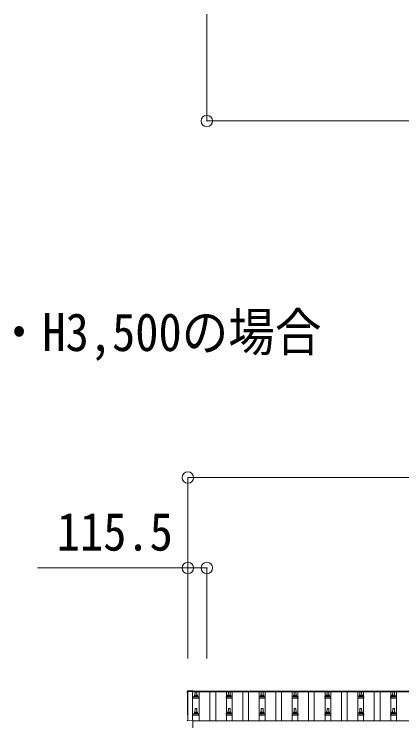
# Model space of a CAD drawing. Units: millimetres at full size, sheet at 1:70; details may follow other scales. Extents: x -19675 to 19675, y -13580 to 13580.
# Drawn here: x -17278 to -14918, y -4921 to -621 of the extents above; entities that cross this region are included whole.
import ezdxf
from ezdxf.enums import TextEntityAlignment as Align

# ---------------------------------------------------------------- set-up
doc = ezdxf.new("R2010")
doc.units = ezdxf.units.MM
doc.header["$LTSCALE"] = 70
doc.header["$PDMODE"] = 32
doc.header["$PDSIZE"] = 70
for name, color, linetype, lineweight in [('0-2_TEXT1', 4, 'Continuous', 9), ('0-5_ELV2', 5, 'Continuous', 5), ('0-8_TABLE1', 6, 'Continuous', 9)]:
    doc.layers.add(name, color=color, linetype=linetype, lineweight=lineweight)
doc.layers.add('1-7', color=7, linetype='Continuous')
doc.styles.add('ＭＳ ゴシック', font='')
doc.styles.get('ＭＳ ゴシック').set_extended_font_data('MS Gothic')

msp = doc.modelspace()

# ---------------------------------------------------------------- linework, layer by layer
at = {"layer": '0-2_TEXT1'}
for p, q in [((-16191.22, -4740.76), (-16191.22, -4916.25)), ((-16191.22, -4740.76), (-10190.72, -4740.76)), ((-16191.22, -4744.35), (-6545.22, -4744.35)), ((-16189.22, -4920.37), (-10190.72, -4920.37))]:
    msp.add_line(p, q, dxfattribs=at)
for points in [[(-16220.79, -4738.36), (-16189.22, -4736.71), (-16189.22, -4740.76)], [(-16220.22, -4917.77), (-16220.22, -4741.73), (-16191.22, -4741.73)], [(-16220.79, -4917.8), (-16189.22, -4916.14), (-16189.22, -5114)]]:
    msp.add_lwpolyline(points, dxfattribs=at)
for centre, major_axis, start_param, end_param in [((-16220.63, -4741.36), (-3, 0), 4.7647489, 6.2979817), ((-20986.5, -4811.78), (4763.38, 0), 6.2686928, 6.2979817), ((-16219.21, -4880.78), (-4.41, 0), 6.2686928, 7.6252171), ((-16220.63, -4920.79), (-3, 0), 4.7647489, 6.2979817)]:
    msp.add_ellipse(centre, major_axis=major_axis, ratio=0.99863, start_param=start_param, end_param=end_param, dxfattribs=at)
at = {"layer": '0-5_ELV2'}
for p, q in [((-16181.35, -4772.28), (-16160.59, -4772.28)), ((-16180.97, -4771.5), (-16180.97, -4767.28)), ((-16179.97, -4767.28), (-16161.97, -4767.28)), ((-16176.97, -4767.28), (-16176.24, -4743.76)), ((-16175.24, -4742.78), (-16166.7, -4742.78)), ((-16165.7, -4743.76), (-16164.97, -4767.28)), ((-16160.97, -4771.5), (-16160.97, -4767.28)), ((-15978.6, -4772.28), (-15957.84, -4772.28)), ((-15978.22, -4771.5), (-15978.22, -4767.28)), ((-15977.22, -4767.28), (-15959.22, -4767.28)), ((-15974.22, -4767.28), (-15973.49, -4743.76)), ((-15972.49, -4742.78), (-15963.95, -4742.78)), ((-15962.95, -4743.76), (-15962.22, -4767.28)), ((-15958.22, -4771.5), (-15958.22, -4767.28)), ((-15778.6, -4772.28), (-15757.84, -4772.28)), ((-15778.22, -4771.5), (-15778.22, -4767.28)), ((-15777.22, -4767.28), (-15759.22, -4767.28)), ((-15774.22, -4767.28), (-15773.49, -4743.76)), ((-15772.49, -4742.78), (-15763.95, -4742.78)), ((-15762.95, -4743.76), (-15762.22, -4767.28)), ((-15758.22, -4771.5), (-15758.22, -4767.28)), ((-15578.6, -4772.28), (-15557.84, -4772.28)), ((-15578.22, -4771.5), (-15578.22, -4767.28)), ((-15577.22, -4767.28), (-15559.22, -4767.28)), ((-15574.22, -4767.28), (-15573.49, -4743.76)), ((-15572.49, -4742.78), (-15563.95, -4742.78)), ((-15562.95, -4743.76), (-15562.22, -4767.28)), ((-15558.22, -4771.5), (-15558.22, -4767.28)), ((-15378.6, -4772.28), (-15357.84, -4772.28)), ((-15378.22, -4771.5), (-15378.22, -4767.28)), ((-15377.22, -4767.28), (-15359.22, -4767.28)), ((-15374.22, -4767.28), (-15373.49, -4743.76)), ((-15372.49, -4742.78), (-15363.95, -4742.78)), ((-15362.95, -4743.76), (-15362.22, -4767.28)), ((-15358.22, -4771.5), (-15358.22, -4767.28)), ((-15178.6, -4772.28), (-15157.84, -4772.28)), ((-15178.22, -4771.5), (-15178.22, -4767.28)), ((-15177.22, -4767.28), (-15159.22, -4767.28)), ((-15174.22, -4767.28), (-15173.49, -4743.76)), ((-15172.49, -4742.78), (-15163.95, -4742.78)), ((-15162.95, -4743.76), (-15162.22, -4767.28)), ((-15158.22, -4771.5), (-15158.22, -4767.28)), ((-14978.6, -4772.28), (-14957.84, -4772.28)), ((-14978.22, -4771.5), (-14978.22, -4767.28)), ((-14977.22, -4767.28), (-14959.22, -4767.28)), ((-14974.22, -4767.28), (-14973.49, -4743.76)), ((-14972.49, -4742.78), (-14963.95, -4742.78)), ((-14962.95, -4743.76), (-14962.22, -4767.28)), ((-14958.22, -4771.5), (-14958.22, -4767.28)), ((-16189.22, -4782.78), (-16189.22, -4775.07)), ((-16152.72, -4782.78), (-16189.22, -4782.78)), ((-16188.84, -4774.28), (-16153.1, -4774.28)), ((-16188.46, -4774.1), (-16181.73, -4772.47)), ((-16153.48, -4774.1), (-16160.21, -4772.47)), ((-16152.72, -4782.78), (-16152.72, -4775.07)), ((-15986.47, -4782.78), (-15986.47, -4775.07)), ((-15949.97, -4782.78), (-15986.47, -4782.78)), ((-15986.09, -4774.28), (-15950.35, -4774.28)), ((-15985.71, -4774.1), (-15978.98, -4772.47)), ((-15950.73, -4774.1), (-15957.46, -4772.47)), ((-15949.97, -4782.78), (-15949.97, -4775.07)), ((-15786.47, -4782.78), (-15786.47, -4775.07)), ((-15749.97, -4782.78), (-15786.47, -4782.78)), ((-15786.09, -4774.28), (-15750.35, -4774.28)), ((-15785.71, -4774.1), (-15778.98, -4772.47)), ((-15750.73, -4774.1), (-15757.46, -4772.47)), ((-15749.97, -4782.78), (-15749.97, -4775.07)), ((-15586.47, -4782.78), (-15586.47, -4775.07)), ((-15549.97, -4782.78), (-15586.47, -4782.78)), ((-15586.09, -4774.28), (-15550.35, -4774.28)), ((-15585.71, -4774.1), (-15578.98, -4772.47)), ((-15550.73, -4774.1), (-15557.46, -4772.47)), ((-15549.97, -4782.78), (-15549.97, -4775.07)), ((-15386.47, -4782.78), (-15386.47, -4775.07)), ((-15349.97, -4782.78), (-15386.47, -4782.78)), ((-15386.09, -4774.28), (-15350.35, -4774.28)), ((-15385.71, -4774.1), (-15378.98, -4772.47)), ((-15350.73, -4774.1), (-15357.46, -4772.47)), ((-15349.97, -4782.78), (-15349.97, -4775.07)), ((-15186.47, -4782.78), (-15186.47, -4775.07)), ((-15149.97, -4782.78), (-15186.47, -4782.78)), ((-15186.09, -4774.28), (-15150.35, -4774.28)), ((-15185.71, -4774.1), (-15178.98, -4772.47)), ((-15150.73, -4774.1), (-15157.46, -4772.47)), ((-15149.97, -4782.78), (-15149.97, -4775.07)), ((-14986.47, -4782.78), (-14986.47, -4775.07)), ((-14949.97, -4782.78), (-14986.47, -4782.78)), ((-14986.09, -4774.28), (-14950.35, -4774.28)), ((-14985.71, -4774.1), (-14978.98, -4772.47)), ((-14950.73, -4774.1), (-14957.46, -4772.47)), ((-14949.97, -4782.78), (-14949.97, -4775.07)), ((-16176.97, -4870.62), (-16176.24, -4847.09)), ((-16175.24, -4846.12), (-16166.7, -4846.12)), ((-16165.7, -4847.09), (-16164.97, -4870.62)), ((-15974.22, -4870.62), (-15973.49, -4847.09)), ((-15972.49, -4846.12), (-15963.95, -4846.12)), ((-15962.95, -4847.09), (-15962.22, -4870.62)), ((-15774.22, -4870.62), (-15773.49, -4847.09)), ((-15772.49, -4846.12), (-15763.95, -4846.12)), ((-15762.95, -4847.09), (-15762.22, -4870.62)), ((-15574.22, -4870.62), (-15573.49, -4847.09)), ((-15572.49, -4846.12), (-15563.95, -4846.12)), ((-15562.95, -4847.09), (-15562.22, -4870.62)), ((-15374.22, -4870.62), (-15373.49, -4847.09)), ((-15372.49, -4846.12), (-15363.95, -4846.12)), ((-15362.95, -4847.09), (-15362.22, -4870.62)), ((-15174.22, -4870.62), (-15173.49, -4847.09)), ((-15172.49, -4846.12), (-15163.95, -4846.12)), ((-15162.95, -4847.09), (-15162.22, -4870.62)), ((-14974.22, -4870.62), (-14973.49, -4847.09)), ((-14972.49, -4846.12), (-14963.95, -4846.12)), ((-14962.95, -4847.09), (-14962.22, -4870.62)), ((-16189.22, -4886.12), (-16189.22, -4878.4)), ((-16152.72, -4886.12), (-16189.22, -4886.12)), ((-16188.84, -4877.62), (-16153.1, -4877.62)), ((-16188.46, -4877.43), (-16181.73, -4875.8)), ((-16181.35, -4875.62), (-16160.59, -4875.62)), ((-16180.97, -4874.83), (-16180.97, -4870.62)), ((-16179.97, -4870.62), (-16161.97, -4870.62)), ((-16160.97, -4874.83), (-16160.97, -4870.62)), ((-16153.48, -4877.43), (-16160.21, -4875.8)), ((-16152.72, -4886.12), (-16152.72, -4878.4)), ((-15986.47, -4886.12), (-15986.47, -4878.4)), ((-15949.97, -4886.12), (-15986.47, -4886.12)), ((-15986.09, -4877.62), (-15950.35, -4877.62)), ((-15985.71, -4877.43), (-15978.98, -4875.8)), ((-15978.6, -4875.62), (-15957.84, -4875.62)), ((-15978.22, -4874.83), (-15978.22, -4870.62)), ((-15977.22, -4870.62), (-15959.22, -4870.62)), ((-15958.22, -4874.83), (-15958.22, -4870.62)), ((-15950.73, -4877.43), (-15957.46, -4875.8)), ((-15949.97, -4886.12), (-15949.97, -4878.4)), ((-15786.47, -4886.12), (-15786.47, -4878.4)), ((-15749.97, -4886.12), (-15786.47, -4886.12)), ((-15786.09, -4877.62), (-15750.35, -4877.62)), ((-15785.71, -4877.43), (-15778.98, -4875.8)), ((-15778.6, -4875.62), (-15757.84, -4875.62)), ((-15778.22, -4874.83), (-15778.22, -4870.62)), ((-15777.22, -4870.62), (-15759.22, -4870.62)), ((-15758.22, -4874.83), (-15758.22, -4870.62)), ((-15750.73, -4877.43), (-15757.46, -4875.8)), ((-15749.97, -4886.12), (-15749.97, -4878.4)), ((-15586.47, -4886.12), (-15586.47, -4878.4)), ((-15549.97, -4886.12), (-15586.47, -4886.12)), ((-15586.09, -4877.62), (-15550.35, -4877.62)), ((-15585.71, -4877.43), (-15578.98, -4875.8)), ((-15578.6, -4875.62), (-15557.84, -4875.62)), ((-15578.22, -4874.83), (-15578.22, -4870.62)), ((-15577.22, -4870.62), (-15559.22, -4870.62)), ((-15558.22, -4874.83), (-15558.22, -4870.62)), ((-15550.73, -4877.43), (-15557.46, -4875.8)), ((-15549.97, -4886.12), (-15549.97, -4878.4)), ((-15386.47, -4886.12), (-15386.47, -4878.4)), ((-15349.97, -4886.12), (-15386.47, -4886.12)), ((-15386.09, -4877.62), (-15350.35, -4877.62)), ((-15385.71, -4877.43), (-15378.98, -4875.8)), ((-15378.6, -4875.62), (-15357.84, -4875.62)), ((-15378.22, -4874.83), (-15378.22, -4870.62)), ((-15377.22, -4870.62), (-15359.22, -4870.62)), ((-15358.22, -4874.83), (-15358.22, -4870.62)), ((-15350.73, -4877.43), (-15357.46, -4875.8)), ((-15349.97, -4886.12), (-15349.97, -4878.4)), ((-15186.47, -4886.12), (-15186.47, -4878.4)), ((-15149.97, -4886.12), (-15186.47, -4886.12)), ((-15186.09, -4877.62), (-15150.35, -4877.62)), ((-15185.71, -4877.43), (-15178.98, -4875.8)), ((-15178.6, -4875.62), (-15157.84, -4875.62)), ((-15178.22, -4874.83), (-15178.22, -4870.62)), ((-15177.22, -4870.62), (-15159.22, -4870.62)), ((-15158.22, -4874.83), (-15158.22, -4870.62)), ((-15150.73, -4877.43), (-15157.46, -4875.8)), ((-15149.97, -4886.12), (-15149.97, -4878.4)), ((-14986.47, -4886.12), (-14986.47, -4878.4)), ((-14949.97, -4886.12), (-14986.47, -4886.12)), ((-14986.09, -4877.62), (-14950.35, -4877.62)), ((-14985.71, -4877.43), (-14978.98, -4875.8)), ((-14978.6, -4875.62), (-14957.84, -4875.62)), ((-14978.22, -4874.83), (-14978.22, -4870.62)), ((-14977.22, -4870.62), (-14959.22, -4870.62)), ((-14958.22, -4874.83), (-14958.22, -4870.62)), ((-14950.73, -4877.43), (-14957.46, -4875.8)), ((-14949.97, -4886.12), (-14949.97, -4878.4))]:
    msp.add_line(p, q, dxfattribs=at)
at = {"layer": '0-5_ELV2', "color": 4, "lineweight": 9}
for p, q in [((-16150.72, -4744.35), (-16150.72, -4920.37)), ((-16085.72, -4920.37), (-16085.72, -4744.35)), ((-16050.72, -4920.37), (-16050.72, -4744.35)), ((-15985.72, -4920.37), (-15985.72, -4744.35)), ((-15950.72, -4920.37), (-15950.72, -4744.35)), ((-15885.72, -4920.37), (-15885.72, -4744.35)), ((-15850.72, -4920.37), (-15850.72, -4744.35)), ((-15785.72, -4920.37), (-15785.72, -4744.35)), ((-15750.72, -4920.37), (-15750.72, -4744.35)), ((-15685.72, -4920.37), (-15685.72, -4744.35)), ((-15650.72, -4920.37), (-15650.72, -4744.35)), ((-15585.72, -4920.37), (-15585.72, -4744.35)), ((-15550.72, -4920.37), (-15550.72, -4744.35)), ((-15485.72, -4920.37), (-15485.72, -4744.35)), ((-15450.72, -4920.37), (-15450.72, -4744.35)), ((-15385.72, -4920.37), (-15385.72, -4744.35)), ((-15350.72, -4920.37), (-15350.72, -4744.35)), ((-15285.72, -4920.37), (-15285.72, -4744.35)), ((-15250.72, -4920.37), (-15250.72, -4744.35)), ((-15185.72, -4920.37), (-15185.72, -4744.35)), ((-15150.72, -4920.37), (-15150.72, -4744.35)), ((-15085.72, -4920.37), (-15085.72, -4744.35)), ((-15050.72, -4920.37), (-15050.72, -4744.35)), ((-14985.72, -4920.37), (-14985.72, -4744.35)), ((-14950.72, -4920.37), (-14950.72, -4744.35))]:
    msp.add_line(p, q, dxfattribs=at)
at = {"layer": '0-5_ELV2'}
for centre, radius, start, end in [((-16181.97, -4771.5), 1, 283.62699, 0), ((-16176.89, -4767.92), 4.13, 90, 171.17633), ((-16179.97, -4768.28), 1, 90, 180), ((-16175.24, -4743.78), 1, 90, 178.60509), ((-16167.64, -4767.28), 4.83, 133.60282, 180), ((-16174.3, -4767.28), 4.83, 0, 46.39718), ((-16166.7, -4743.78), 1, 1.39491, 90), ((-16165.06, -4767.92), 4.13, 8.82367, 90), ((-16161.97, -4768.28), 1, 0, 90), ((-16159.97, -4771.5), 1, 180, 256.37301), ((-15979.22, -4771.5), 1, 283.62699, 0), ((-15974.14, -4767.92), 4.13, 90, 171.17633), ((-15977.22, -4768.28), 1, 90, 180), ((-15972.49, -4743.78), 1, 90, 178.60509), ((-15964.89, -4767.28), 4.83, 133.60282, 180), ((-15971.55, -4767.28), 4.83, 0, 46.39718), ((-15963.95, -4743.78), 1, 1.39491, 90), ((-15962.31, -4767.92), 4.13, 8.82367, 90), ((-15959.22, -4768.28), 1, 0, 90), ((-15957.22, -4771.5), 1, 180, 256.37301), ((-15779.22, -4771.5), 1, 283.62699, 0), ((-15774.14, -4767.92), 4.13, 90, 171.17633), ((-15777.22, -4768.28), 1, 90, 180), ((-15772.49, -4743.78), 1, 90, 178.60509), ((-15764.89, -4767.28), 4.83, 133.60282, 180), ((-15771.55, -4767.28), 4.83, 0, 46.39718), ((-15763.95, -4743.78), 1, 1.39491, 90), ((-15762.31, -4767.92), 4.13, 8.82367, 90), ((-15759.22, -4768.28), 1, 0, 90), ((-15757.22, -4771.5), 1, 180, 256.37301), ((-15579.22, -4771.5), 1, 283.62699, 0), ((-15574.14, -4767.92), 4.13, 90, 171.17633), ((-15577.22, -4768.28), 1, 90, 180), ((-15572.49, -4743.78), 1, 90, 178.60509), ((-15564.89, -4767.28), 4.83, 133.60282, 180), ((-15571.55, -4767.28), 4.83, 0, 46.39718), ((-15563.95, -4743.78), 1, 1.39491, 90), ((-15562.31, -4767.92), 4.13, 8.82367, 90), ((-15559.22, -4768.28), 1, 0, 90), ((-15557.22, -4771.5), 1, 180, 256.37301), ((-15379.22, -4771.5), 1, 283.62699, 0), ((-15374.14, -4767.92), 4.13, 90, 171.17633), ((-15377.22, -4768.28), 1, 90, 180), ((-15372.49, -4743.78), 1, 90, 178.60509), ((-15364.89, -4767.28), 4.83, 133.60282, 180), ((-15371.55, -4767.28), 4.83, 0, 46.39718), ((-15363.95, -4743.78), 1, 1.39491, 90), ((-15362.31, -4767.92), 4.13, 8.82367, 90), ((-15359.22, -4768.28), 1, 0, 90), ((-15357.22, -4771.5), 1, 180, 256.37301), ((-15179.22, -4771.5), 1, 283.62699, 0), ((-15174.14, -4767.92), 4.13, 90, 171.17633), ((-15177.22, -4768.28), 1, 90, 180), ((-15172.49, -4743.78), 1, 90, 178.60509), ((-15164.89, -4767.28), 4.83, 133.60282, 180), ((-15171.55, -4767.28), 4.83, 0, 46.39718), ((-15163.95, -4743.78), 1, 1.39491, 90), ((-15162.31, -4767.92), 4.13, 8.82367, 90), ((-15159.22, -4768.28), 1, 0, 90), ((-15157.22, -4771.5), 1, 180, 256.37301), ((-14979.22, -4771.5), 1, 283.62699, 0), ((-14974.14, -4767.92), 4.13, 90, 171.17633), ((-14977.22, -4768.28), 1, 90, 180), ((-14972.49, -4743.78), 1, 90, 178.60509), ((-14964.89, -4767.28), 4.83, 133.60282, 180), ((-14971.55, -4767.28), 4.83, 0, 46.39718), ((-14963.95, -4743.78), 1, 1.39491, 90), ((-14962.31, -4767.92), 4.13, 8.82367, 90), ((-14959.22, -4768.28), 1, 0, 90), ((-14957.22, -4771.5), 1, 180, 256.37301), ((-16188.22, -4775.07), 1, 103.62699, 180), ((-16153.72, -4775.07), 1, 0, 76.37301), ((-15985.47, -4775.07), 1, 103.62699, 180), ((-15950.97, -4775.07), 1, 0, 76.37301), ((-15785.47, -4775.07), 1, 103.62699, 180), ((-15750.97, -4775.07), 1, 0, 76.37301), ((-15585.47, -4775.07), 1, 103.62699, 180), ((-15550.97, -4775.07), 1, 0, 76.37301), ((-15385.47, -4775.07), 1, 103.62699, 180), ((-15350.97, -4775.07), 1, 0, 76.37301), ((-15185.47, -4775.07), 1, 103.62699, 180), ((-15150.97, -4775.07), 1, 0, 76.37301), ((-14985.47, -4775.07), 1, 103.62699, 180), ((-14950.97, -4775.07), 1, 0, 76.37301), ((-16175.24, -4847.12), 1, 90, 178.60509), ((-16166.7, -4847.12), 1, 1.39491, 90), ((-15972.49, -4847.12), 1, 90, 178.60509), ((-15963.95, -4847.12), 1, 1.39491, 90), ((-15772.49, -4847.12), 1, 90, 178.60509), ((-15763.95, -4847.12), 1, 1.39491, 90), ((-15572.49, -4847.12), 1, 90, 178.60509), ((-15563.95, -4847.12), 1, 1.39491, 90), ((-15372.49, -4847.12), 1, 90, 178.60509), ((-15363.95, -4847.12), 1, 1.39491, 90), ((-15172.49, -4847.12), 1, 90, 178.60509), ((-15163.95, -4847.12), 1, 1.39491, 90), ((-14972.49, -4847.12), 1, 90, 178.60509), ((-14963.95, -4847.12), 1, 1.39491, 90), ((-16188.22, -4878.4), 1, 103.62699, 180), ((-16181.97, -4874.83), 1, 283.62699, 0), ((-16176.89, -4871.25), 4.13, 90, 171.17633), ((-16179.97, -4871.62), 1, 90, 180), ((-16167.64, -4870.62), 4.83, 133.60282, 180), ((-16174.3, -4870.62), 4.83, 0, 46.39718), ((-16165.06, -4871.25), 4.13, 8.82367, 90), ((-16161.97, -4871.62), 1, 0, 90), ((-16159.97, -4874.83), 1, 180, 256.37301), ((-16153.72, -4878.4), 1, 0, 76.37301), ((-15985.47, -4878.4), 1, 103.62699, 180), ((-15979.22, -4874.83), 1, 283.62699, 0), ((-15974.14, -4871.25), 4.13, 90, 171.17633), ((-15977.22, -4871.62), 1, 90, 180), ((-15964.89, -4870.62), 4.83, 133.60282, 180), ((-15971.55, -4870.62), 4.83, 0, 46.39718), ((-15962.31, -4871.25), 4.13, 8.82367, 90), ((-15959.22, -4871.62), 1, 0, 90), ((-15957.22, -4874.83), 1, 180, 256.37301), ((-15950.97, -4878.4), 1, 0, 76.37301), ((-15785.47, -4878.4), 1, 103.62699, 180), ((-15779.22, -4874.83), 1, 283.62699, 0), ((-15774.14, -4871.25), 4.13, 90, 171.17633), ((-15777.22, -4871.62), 1, 90, 180), ((-15764.89, -4870.62), 4.83, 133.60282, 180), ((-15771.55, -4870.62), 4.83, 0, 46.39718), ((-15762.31, -4871.25), 4.13, 8.82367, 90), ((-15759.22, -4871.62), 1, 0, 90), ((-15757.22, -4874.83), 1, 180, 256.37301), ((-15750.97, -4878.4), 1, 0, 76.37301), ((-15585.47, -4878.4), 1, 103.62699, 180), ((-15579.22, -4874.83), 1, 283.62699, 0), ((-15574.14, -4871.25), 4.13, 90, 171.17633), ((-15577.22, -4871.62), 1, 90, 180), ((-15564.89, -4870.62), 4.83, 133.60282, 180), ((-15571.55, -4870.62), 4.83, 0, 46.39718), ((-15562.31, -4871.25), 4.13, 8.82367, 90), ((-15559.22, -4871.62), 1, 0, 90), ((-15557.22, -4874.83), 1, 180, 256.37301), ((-15550.97, -4878.4), 1, 0, 76.37301), ((-15385.47, -4878.4), 1, 103.62699, 180), ((-15379.22, -4874.83), 1, 283.62699, 0), ((-15374.14, -4871.25), 4.13, 90, 171.17633), ((-15377.22, -4871.62), 1, 90, 180), ((-15364.89, -4870.62), 4.83, 133.60282, 180), ((-15371.55, -4870.62), 4.83, 0, 46.39718), ((-15362.31, -4871.25), 4.13, 8.82367, 90), ((-15359.22, -4871.62), 1, 0, 90), ((-15357.22, -4874.83), 1, 180, 256.37301), ((-15350.97, -4878.4), 1, 0, 76.37301), ((-15185.47, -4878.4), 1, 103.62699, 180), ((-15179.22, -4874.83), 1, 283.62699, 0), ((-15174.14, -4871.25), 4.13, 90, 171.17633), ((-15177.22, -4871.62), 1, 90, 180), ((-15164.89, -4870.62), 4.83, 133.60282, 180), ((-15171.55, -4870.62), 4.83, 0, 46.39718), ((-15162.31, -4871.25), 4.13, 8.82367, 90), ((-15159.22, -4871.62), 1, 0, 90), ((-15157.22, -4874.83), 1, 180, 256.37301), ((-15150.97, -4878.4), 1, 0, 76.37301), ((-14985.47, -4878.4), 1, 103.62699, 180), ((-14979.22, -4874.83), 1, 283.62699, 0), ((-14974.14, -4871.25), 4.13, 90, 171.17633), ((-14977.22, -4871.62), 1, 90, 180), ((-14964.89, -4870.62), 4.83, 133.60282, 180), ((-14971.55, -4870.62), 4.83, 0, 46.39718), ((-14962.31, -4871.25), 4.13, 8.82367, 90), ((-14959.22, -4871.62), 1, 0, 90), ((-14957.22, -4874.83), 1, 180, 256.37301), ((-14950.97, -4878.4), 1, 0, 76.37301)]:
    msp.add_arc(centre, radius, start, end, dxfattribs=at)
at = {"layer": '0-8_TABLE1'}
for p, q in [((-16104.72, -1271.4), (-16104.72, -621.4)), ((-16104.72, -1271.4), (-8368.22, -1271.4)), ((-16220.22, -3440.76), (-16220.22, -4540.76)), ((-6516.22, -3440.76), (-16220.22, -3440.76)), ((-16220.22, -3990.76), (-17135.05, -3990.76)), ((-16104.72, -3990.76), (-16220.22, -3990.76)), ((-16104.72, -3990.76), (-16104.72, -4540.76))]:
    msp.add_line(p, q, dxfattribs=at)
for p in [(-16104.72, -1271.4), (-16220.22, -3440.76), (-16220.22, -3990.76), (-16104.72, -3990.76)]:
    msp.add_point(p, dxfattribs=at)

# ---------------------------------------------------------------- texts
at = {"layer": '0-8_TABLE1', "color": 7, "style": 'ＭＳ ゴシック', "width": 0.9}
msp.add_text('115.5', height=230.9, dxfattribs=at).set_placement((-17018.46, -3954.47), align=Align.BOTTOM_LEFT)
at = {"layer": '1-7', "style": 'ＭＳ ゴシック', "width": 0.9}
msp.add_text('・H3,500の場合', height=230.9, dxfattribs=at).set_placement((-17389.51, -2740.36), align=Align.BOTTOM_LEFT)

doc.saveas('drawing.dxf')
